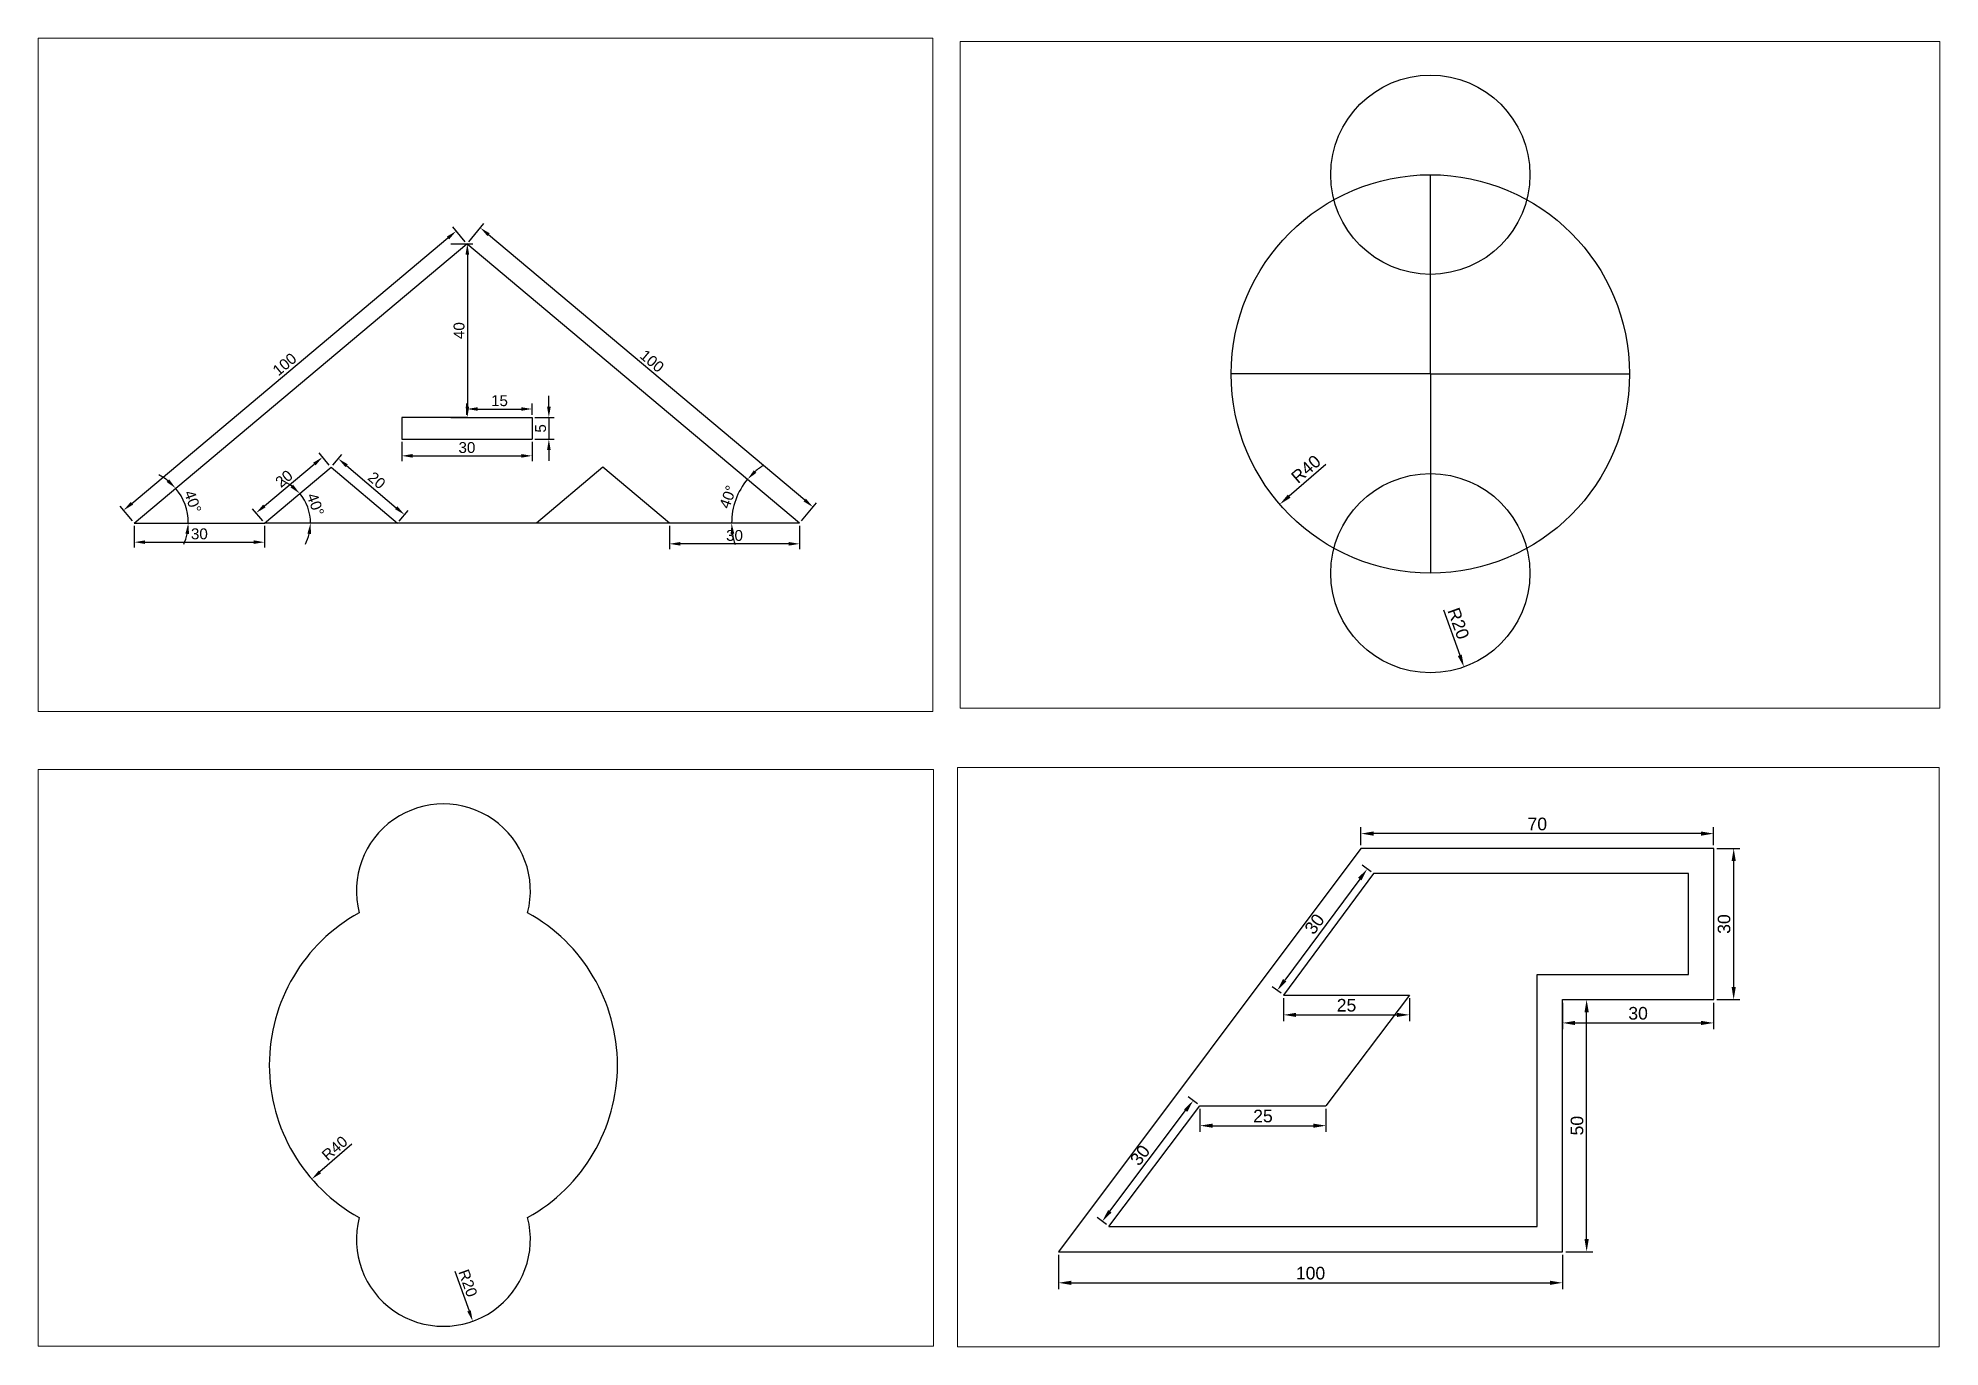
# Paper-space layout 'Layout3' of a CAD drawing. Header units: millimetres. Extents: x 6 to 291, y 7 to 203.
# The model-space entities are those that its viewports show. They can reach past a viewport. Long polylines and large blocks are cut down to what shows.
import ezdxf

# ---------------------------------------------------------------- set-up
doc = ezdxf.new("R2010")
doc.units = ezdxf.units.MM
doc.styles.get("Standard").update_dxf_attribs({"font": 'arial.ttf'})
doc.dimstyles.new('ISO-25', dxfattribs={"dimtxt": 2.5, "dimasz": 2.5, "dimexe": 1.25, "dimexo": 0.625, "dimtad": 1, "dimtxsty": 'Standard', "dimcen": 2.5, "dimadec": 0, "dimazin": 0, "dimtfac": 1, "dimtmove": 0, "dimatfit": 3, "dimfxl": 1, "dimarcsym": 0})

# ---------------------------------------------------------------- blocks, each defined once
blk = doc.blocks.new('*D48')
at = {"color": 0, "lineweight": -2, "transparency": 16777216}
for p, q in [((1067.34, 1226), (1072.41, 1226)), ((1071.16, 1223.5), (1071.16, 1188.5)), ((1067.34, 1186), (1072.41, 1186))]:
    blk.add_line(p, q, dxfattribs=at)
at = {"color": 0, "transparency": 16777216}
for points in [[(1070.74, 1223.5), (1071.57, 1223.5), (1071.16, 1226)], [(1070.74, 1188.5), (1071.57, 1188.5), (1071.16, 1186)]]:
    blk.add_solid(points, dxfattribs=at)
at = {"layer": 'Defpoints', "color": 0, "transparency": 16777216}
for p in [(1066.71, 1226), (1066.71, 1186), (1071.16, 1186)]:
    blk.add_point(p, dxfattribs=at)
at = {"color": 0, "transparency": 16777216, "insert": (1069.26, 1206), "char_height": 2.5, "attachment_point": 5, "rotation": 90}
blk.add_mtext('40', dxfattribs=at)
blk = doc.blocks.new('*D49')
at = {"color": 0, "lineweight": -2, "transparency": 16777216}
for p, q in [((993.92, 1166.25), (1066.69, 1227.32)), ((1070.66, 1226.47), (1067.81, 1229.88)), ((994.06, 1162.2), (991.2, 1165.6))]:
    blk.add_line(p, q, dxfattribs=at)
at = {"color": 0, "transparency": 16777216}
for points in [[(1066.43, 1227.64), (1066.96, 1227), (1068.61, 1228.92)], [(993.65, 1166.57), (994.19, 1165.93), (992, 1164.64)]]:
    blk.add_solid(points, dxfattribs=at)
at = {"layer": 'Defpoints', "color": 0, "transparency": 16777216}
for p in [(1068.61, 1228.92), (1071.06, 1226), (994.46, 1161.72)]:
    blk.add_point(p, dxfattribs=at)
at = {"color": 0, "transparency": 16777216, "insert": (1029.08, 1198.24), "char_height": 2.5, "attachment_point": 5, "rotation": 40}
blk.add_mtext('100', dxfattribs=at)
blk = doc.blocks.new('*D50')
at = {"color": 0, "lineweight": -2, "transparency": 16777216}
for p, q in [((1071.47, 1226.47), (1074.95, 1230.63)), ((1148.84, 1167), (1076.06, 1228.06)), ((1148.07, 1162.2), (1151.56, 1166.35))]:
    blk.add_line(p, q, dxfattribs=at)
at = {"color": 0, "transparency": 16777216}
for points in [[(1076.33, 1228.38), (1075.8, 1227.75), (1074.15, 1229.67)], [(1149.11, 1167.32), (1148.57, 1166.68), (1150.75, 1165.39)]]:
    blk.add_solid(points, dxfattribs=at)
at = {"layer": 'Defpoints', "color": 0, "transparency": 16777216}
for p in [(1074.15, 1229.67), (1071.06, 1226), (1147.67, 1161.72)]:
    blk.add_point(p, dxfattribs=at)
at = {"color": 0, "transparency": 16777216, "insert": (1113.67, 1198.99), "char_height": 2.5, "attachment_point": 5, "rotation": 320}
blk.add_mtext('100', dxfattribs=at)
blk = doc.blocks.new('*D51')
at = {"color": 0, "lineweight": -2, "transparency": 16777216}
for p, q in [((994.46, 1161.09), (994.46, 1156.06)), ((1024.46, 1161.09), (1024.46, 1156.06)), ((996.96, 1157.31), (1021.96, 1157.31))]:
    blk.add_line(p, q, dxfattribs=at)
at = {"color": 0, "transparency": 16777216}
for points in [[(996.96, 1157.73), (996.96, 1156.9), (994.46, 1157.31)], [(1021.96, 1157.73), (1021.96, 1156.9), (1024.46, 1157.31)]]:
    blk.add_solid(points, dxfattribs=at)
at = {"layer": 'Defpoints', "color": 0, "transparency": 16777216}
for p in [(994.46, 1161.72), (1024.46, 1161.72), (1024.46, 1157.31)]:
    blk.add_point(p, dxfattribs=at)
at = {"color": 0, "transparency": 16777216, "insert": (1009.46, 1159.21), "char_height": 2.5, "attachment_point": 5}
blk.add_mtext('30', dxfattribs=at)
blk = doc.blocks.new('*D52')
at = {"color": 0, "lineweight": -2, "transparency": 16777216}
for p, q in [((1039.38, 1175.05), (1037.03, 1177.85)), ((1024.43, 1165.64), (1035.92, 1175.28)), ((1024.06, 1162.2), (1021.71, 1164.99))]:
    blk.add_line(p, q, dxfattribs=at)
at = {"color": 0, "transparency": 16777216}
for points in [[(1035.65, 1175.6), (1036.19, 1174.96), (1037.84, 1176.89)], [(1024.16, 1165.96), (1024.7, 1165.32), (1022.52, 1164.03)]]:
    blk.add_solid(points, dxfattribs=at)
at = {"layer": 'Defpoints', "color": 0, "transparency": 16777216}
for p in [(1037.84, 1176.89), (1039.78, 1174.57), (1024.46, 1161.72)]:
    blk.add_point(p, dxfattribs=at)
at = {"color": 0, "transparency": 16777216, "insert": (1028.95, 1171.92), "char_height": 2.5, "attachment_point": 5, "rotation": 40}
blk.add_mtext('20', dxfattribs=at)
blk = doc.blocks.new('*D53')
at = {"color": 0, "lineweight": -2, "transparency": 16777216}
for p, q in [((1040.18, 1175.05), (1042.25, 1177.49)), ((1043.35, 1174.92), (1054.8, 1165.23)), ((1055.45, 1162.13), (1057.52, 1164.57))]:
    blk.add_line(p, q, dxfattribs=at)
at = {"color": 0, "transparency": 16777216}
for points in [[(1043.62, 1175.24), (1043.08, 1174.6), (1041.44, 1176.53)], [(1055.07, 1165.55), (1054.53, 1164.91), (1056.71, 1163.61)]]:
    blk.add_solid(points, dxfattribs=at)
at = {"layer": 'Defpoints', "color": 0, "transparency": 16777216}
for p in [(1039.78, 1174.57), (1056.71, 1163.61), (1055.05, 1161.65)]:
    blk.add_point(p, dxfattribs=at)
at = {"color": 0, "transparency": 16777216, "insert": (1050.3, 1171.53), "char_height": 2.5, "attachment_point": 5, "rotation": 319.7616}
blk.add_mtext('20', dxfattribs=at)
blk = doc.blocks.new('*D54')
at = {"color": 0, "lineweight": -2, "transparency": 16777216}
for p, q in [((1117.67, 1161.09), (1117.67, 1155.68)), ((1147.67, 1161.09), (1147.67, 1155.68)), ((1145.17, 1156.93), (1120.17, 1156.93))]:
    blk.add_line(p, q, dxfattribs=at)
at = {"color": 0, "transparency": 16777216}
for points in [[(1120.17, 1157.35), (1120.17, 1156.52), (1117.67, 1156.93)], [(1145.17, 1157.35), (1145.17, 1156.52), (1147.67, 1156.93)]]:
    blk.add_solid(points, dxfattribs=at)
at = {"layer": 'Defpoints', "color": 0, "transparency": 16777216}
for p in [(1117.67, 1161.72), (1147.67, 1161.72), (1117.67, 1156.93)]:
    blk.add_point(p, dxfattribs=at)
at = {"color": 0, "transparency": 16777216, "insert": (1132.67, 1158.84), "char_height": 2.5, "attachment_point": 5}
blk.add_mtext('30', dxfattribs=at)
blk = doc.blocks.new('*D55')
at = {"color": 0, "lineweight": -2, "transparency": 16777216}
for p, q in [((1071.06, 1186.62), (1071.06, 1189.21)), ((1086.06, 1186.62), (1086.06, 1189.21)), ((1073.56, 1187.96), (1083.56, 1187.96))]:
    blk.add_line(p, q, dxfattribs=at)
at = {"color": 0, "transparency": 16777216}
for points in [[(1073.56, 1188.38), (1073.56, 1187.55), (1071.06, 1187.96)], [(1083.56, 1188.38), (1083.56, 1187.55), (1086.06, 1187.96)]]:
    blk.add_solid(points, dxfattribs=at)
at = {"layer": 'Defpoints', "color": 0, "transparency": 16777216}
for p in [(1071.06, 1186), (1086.06, 1187.96), (1086.06, 1186)]:
    blk.add_point(p, dxfattribs=at)
at = {"color": 0, "transparency": 16777216, "insert": (1078.56, 1189.86), "char_height": 2.5, "attachment_point": 5}
blk.add_mtext('15', dxfattribs=at)
blk = doc.blocks.new('*D56')
at = {"color": 0, "lineweight": -2, "transparency": 16777216}
for p, q in [((1089.93, 1188.5), (1089.93, 1191)), ((1086.69, 1186), (1091.18, 1186)), ((1089.93, 1186), (1089.93, 1181)), ((1086.69, 1181), (1091.18, 1181)), ((1089.93, 1178.5), (1089.93, 1176))]:
    blk.add_line(p, q, dxfattribs=at)
at = {"color": 0, "transparency": 16777216}
for points in [[(1089.51, 1188.5), (1090.35, 1188.5), (1089.93, 1186)], [(1089.51, 1178.5), (1090.35, 1178.5), (1089.93, 1181)]]:
    blk.add_solid(points, dxfattribs=at)
at = {"layer": 'Defpoints', "color": 0, "transparency": 16777216}
for p in [(1086.06, 1186), (1086.06, 1181), (1089.93, 1181)]:
    blk.add_point(p, dxfattribs=at)
at = {"color": 0, "transparency": 16777216, "insert": (1088.03, 1183.5), "char_height": 2.5, "attachment_point": 5, "rotation": 90}
blk.add_mtext('5', dxfattribs=at)
blk = doc.blocks.new('*D57')
at = {"color": 0, "lineweight": -2, "transparency": 16777216}
for start, end in [(53.5588, 67.1176), (359.9609, 40), (332.8433, 346.4021)]:
    blk.add_arc((1024.46, 1161.72), 10.59, start, end, dxfattribs=at)
at = {"color": 0, "transparency": 16777216}
for points in [[(1031.04, 1170.54), (1030.46, 1169.93), (1032.57, 1168.52)], [(1034.34, 1159.28), (1035.17, 1159.18), (1035.05, 1161.71)]]:
    blk.add_solid(points, dxfattribs=at)
at = {"layer": 'Defpoints', "color": 0, "transparency": 16777216}
for p in [(1039.78, 1174.57), (1034.76, 1164.15), (1024.46, 1161.72), (1024.46, 1161.72), (1117.67, 1161.65)]:
    blk.add_point(p, dxfattribs=at)
at = {"color": 0, "transparency": 16777216, "insert": (1036.2, 1165.99), "char_height": 2.5, "attachment_point": 5, "rotation": 289.9804}
blk.add_mtext('40°', dxfattribs=at)
blk = doc.blocks.new('*D58')
at = {"color": 0, "lineweight": -2, "transparency": 16777216}
for start, end in [(51.5202, 63.0404), (360, 40), (336.9596, 348.4798)]:
    blk.add_arc((994.46, 1161.72), 12.45, start, end, dxfattribs=at)
at = {"color": 0, "transparency": 16777216}
for points in [[(1002.5, 1171.77), (1001.92, 1171.17), (1004, 1169.72)], [(1006.25, 1159.27), (1007.08, 1159.19), (1006.91, 1161.72)]]:
    blk.add_solid(points, dxfattribs=at)
at = {"layer": 'Defpoints', "color": 0, "transparency": 16777216}
for p in [(1071.06, 1226), (1006.58, 1164.59), (994.46, 1161.72), (994.46, 1161.72), (1024.46, 1161.72)]:
    blk.add_point(p, dxfattribs=at)
at = {"color": 0, "transparency": 16777216, "insert": (1007.95, 1166.63), "char_height": 2.5, "attachment_point": 5, "rotation": 290}
blk.add_mtext('40°', dxfattribs=at)
blk = doc.blocks.new('*D59')
at = {"color": 0, "lineweight": -2, "transparency": 16777216}
for start, end in [(121.6987, 130.8493), (140, 180), (189.1507, 198.3013)]:
    blk.add_arc((1147.67, 1161.72), 15.67, start, end, dxfattribs=at)
at = {"color": 0, "transparency": 16777216}
for points in [[(1137.72, 1173.28), (1137.12, 1173.86), (1135.67, 1171.79)], [(1131.78, 1159.19), (1132.61, 1159.26), (1132, 1161.72)]]:
    blk.add_solid(points, dxfattribs=at)
at = {"layer": 'Defpoints', "color": 0, "transparency": 16777216}
for p in [(1071.06, 1226), (1133.67, 1168.75), (1117.67, 1161.72), (1147.67, 1161.72), (1147.67, 1161.72)]:
    blk.add_point(p, dxfattribs=at)
at = {"color": 0, "transparency": 16777216, "insert": (1131.16, 1167.73), "char_height": 2.5, "attachment_point": 5, "rotation": 70}
blk.add_mtext('40°', dxfattribs=at)
blk = doc.blocks.new('*D60')
at = {"color": 0, "lineweight": -2, "transparency": 16777216}
for p, q in [((1056.06, 1180.37), (1056.06, 1175.93)), ((1086.06, 1180.37), (1086.06, 1175.93)), ((1058.56, 1177.18), (1083.56, 1177.18))]:
    blk.add_line(p, q, dxfattribs=at)
at = {"color": 0, "transparency": 16777216}
for points in [[(1058.56, 1177.6), (1058.56, 1176.76), (1056.06, 1177.18)], [(1083.56, 1177.6), (1083.56, 1176.76), (1086.06, 1177.18)]]:
    blk.add_solid(points, dxfattribs=at)
at = {"layer": 'Defpoints', "color": 0, "transparency": 16777216}
for p in [(1056.06, 1181), (1086.06, 1181), (1086.06, 1177.18)]:
    blk.add_point(p, dxfattribs=at)
at = {"color": 0, "transparency": 16777216, "insert": (1071.06, 1179.08), "char_height": 2.5, "attachment_point": 5}
blk.add_mtext('30', dxfattribs=at)
blk = doc.blocks.new('*D61')
at = {"color": 0, "lineweight": -2, "transparency": 16777216}
blk.add_line((1026.68, 824.72), (1019.33, 818.36), dxfattribs=at)
at = {"color": 0, "transparency": 16777216}
blk.add_solid([(1019.06, 818.68), (1019.6, 818.05), (1017.44, 816.73)], dxfattribs=at)
at = {"layer": 'Defpoints', "color": 0, "transparency": 16777216}
for p in [(1047.69, 842.9), (1017.44, 816.73)]:
    blk.add_point(p, dxfattribs=at)
at = {"color": 0, "transparency": 16777216, "insert": (1022.71, 823.8), "char_height": 2.5, "attachment_point": 5, "rotation": 40.8695}
blk.add_mtext('R40', dxfattribs=at)
blk = doc.blocks.new('*D62')
at = {"color": 0, "lineweight": -2, "transparency": 16777216}
blk.add_line((1050.31, 795.57), (1053.58, 786.42), dxfattribs=at)
at = {"color": 0, "transparency": 16777216}
blk.add_solid([(1053.98, 786.56), (1053.19, 786.28), (1054.43, 784.07)], dxfattribs=at)
at = {"layer": 'Defpoints', "color": 0, "transparency": 16777216}
for p in [(1047.69, 802.9), (1054.43, 784.07)]:
    blk.add_point(p, dxfattribs=at)
at = {"color": 0, "transparency": 16777216, "insert": (1053.32, 792.81), "char_height": 2.5, "attachment_point": 5, "rotation": 289.6882}
blk.add_mtext('R20', dxfattribs=at)
blk = doc.blocks.new('*D63')
at = {"color": 0, "lineweight": -2, "transparency": 16777216}
blk.add_line((1116.89, 446.29), (1109.54, 439.93), dxfattribs=at)
at = {"color": 0, "transparency": 16777216}
blk.add_solid([(1109.27, 440.24), (1109.81, 439.61), (1107.65, 438.29)], dxfattribs=at)
at = {"layer": 'Defpoints', "color": 0, "transparency": 16777216}
for p in [(1137.9, 464.47), (1107.65, 438.29)]:
    blk.add_point(p, dxfattribs=at)
at = {"color": 0, "transparency": 16777216, "insert": (1112.92, 445.36), "char_height": 2.5, "attachment_point": 5, "rotation": 40.8695}
blk.add_mtext('R40', dxfattribs=at)
blk = doc.blocks.new('*D64')
at = {"color": 0, "lineweight": -2, "transparency": 16777216}
blk.add_line((1140.52, 417.14), (1143.79, 407.99), dxfattribs=at)
at = {"color": 0, "transparency": 16777216}
blk.add_solid([(1144.19, 408.13), (1143.4, 407.85), (1144.64, 405.64)], dxfattribs=at)
at = {"layer": 'Defpoints', "color": 0, "transparency": 16777216}
for p in [(1137.9, 424.47), (1144.64, 405.64)]:
    blk.add_point(p, dxfattribs=at)
at = {"color": 0, "transparency": 16777216, "insert": (1143.53, 414.38), "char_height": 2.5, "attachment_point": 5, "rotation": 289.6882}
blk.add_mtext('R20', dxfattribs=at)
blk = doc.blocks.new('*D65')
at = {"color": 0, "lineweight": -2, "transparency": 16777216}
for p, q in [((1049.7, 68.28), (1049.7, 61.48)), ((1149.7, 68.28), (1149.7, 61.48)), ((1052.2, 62.73), (1147.2, 62.73))]:
    blk.add_line(p, q, dxfattribs=at)
at = {"color": 0, "transparency": 16777216}
for points in [[(1052.2, 63.14), (1052.2, 62.31), (1049.7, 62.73)], [(1147.2, 63.14), (1147.2, 62.31), (1149.7, 62.73)]]:
    blk.add_solid(points, dxfattribs=at)
at = {"layer": 'Defpoints', "color": 0, "transparency": 16777216}
for p in [(1049.7, 68.9), (1149.7, 68.9), (1149.7, 62.73)]:
    blk.add_point(p, dxfattribs=at)
at = {"color": 0, "transparency": 16777216, "insert": (1099.7, 64.63), "char_height": 2.5, "attachment_point": 5}
blk.add_mtext('100', dxfattribs=at)
blk = doc.blocks.new('*D66')
at = {"color": 0, "lineweight": -2, "transparency": 16777216}
for p, q in [((1150.33, 118.9), (1155.74, 118.9)), ((1154.49, 71.4), (1154.49, 116.4)), ((1150.33, 68.9), (1155.74, 68.9))]:
    blk.add_line(p, q, dxfattribs=at)
at = {"color": 0, "transparency": 16777216}
for points in [[(1154.07, 116.4), (1154.91, 116.4), (1154.49, 118.9)], [(1154.07, 71.4), (1154.91, 71.4), (1154.49, 68.9)]]:
    blk.add_solid(points, dxfattribs=at)
at = {"layer": 'Defpoints', "color": 0, "transparency": 16777216}
for p in [(1149.7, 118.9), (1154.49, 118.9), (1149.7, 68.9)]:
    blk.add_point(p, dxfattribs=at)
at = {"color": 0, "transparency": 16777216, "insert": (1152.59, 93.9), "char_height": 2.5, "attachment_point": 5, "rotation": 90}
blk.add_mtext('50', dxfattribs=at)
blk = doc.blocks.new('*D67')
at = {"color": 0, "lineweight": -2, "transparency": 16777216}
for p, q in [((1180.33, 148.9), (1184.92, 148.9)), ((1183.67, 121.4), (1183.67, 146.4)), ((1180.33, 118.9), (1184.92, 118.9))]:
    blk.add_line(p, q, dxfattribs=at)
at = {"color": 0, "transparency": 16777216}
for points in [[(1183.26, 146.4), (1184.09, 146.4), (1183.67, 148.9)], [(1183.26, 121.4), (1184.09, 121.4), (1183.67, 118.9)]]:
    blk.add_solid(points, dxfattribs=at)
at = {"layer": 'Defpoints', "color": 0, "transparency": 16777216}
for p in [(1179.7, 148.9), (1183.67, 148.9), (1179.7, 118.9)]:
    blk.add_point(p, dxfattribs=at)
at = {"color": 0, "transparency": 16777216, "insert": (1181.77, 133.9), "char_height": 2.5, "attachment_point": 5, "rotation": 90}
blk.add_mtext('30', dxfattribs=at)
blk = doc.blocks.new('*D68')
at = {"color": 0, "lineweight": -2, "transparency": 16777216}
for p, q in [((1149.7, 118.28), (1149.7, 113.03)), ((1179.7, 118.28), (1179.7, 113.03)), ((1152.2, 114.28), (1177.2, 114.28))]:
    blk.add_line(p, q, dxfattribs=at)
at = {"color": 0, "transparency": 16777216}
for points in [[(1152.2, 114.69), (1152.2, 113.86), (1149.7, 114.28)], [(1177.2, 114.69), (1177.2, 113.86), (1179.7, 114.28)]]:
    blk.add_solid(points, dxfattribs=at)
at = {"layer": 'Defpoints', "color": 0, "transparency": 16777216}
for p in [(1149.7, 118.9), (1179.7, 118.9), (1179.7, 114.28)]:
    blk.add_point(p, dxfattribs=at)
at = {"color": 0, "transparency": 16777216, "insert": (1164.7, 116.18), "char_height": 2.5, "attachment_point": 5}
blk.add_mtext('30', dxfattribs=at)
blk = doc.blocks.new('*D69')
at = {"color": 0, "lineweight": -2, "transparency": 16777216}
for p, q in [((1109.7, 149.53), (1109.7, 153.09)), ((1177.2, 151.84), (1112.2, 151.84)), ((1179.7, 149.53), (1179.7, 153.09))]:
    blk.add_line(p, q, dxfattribs=at)
at = {"color": 0, "transparency": 16777216}
for points in [[(1112.2, 152.26), (1112.2, 151.42), (1109.7, 151.84)], [(1177.2, 152.26), (1177.2, 151.42), (1179.7, 151.84)]]:
    blk.add_solid(points, dxfattribs=at)
at = {"layer": 'Defpoints', "color": 0, "transparency": 16777216}
for p in [(1109.7, 151.84), (1109.7, 148.9), (1179.7, 148.9)]:
    blk.add_point(p, dxfattribs=at)
at = {"color": 0, "transparency": 16777216, "insert": (1144.7, 153.74), "char_height": 2.5, "attachment_point": 5}
blk.add_mtext('70', dxfattribs=at)
blk = doc.blocks.new('*D70')
at = {"color": 0, "lineweight": -2, "transparency": 16777216}
for p, q in [((1111.7, 144.27), (1109.95, 145.57)), ((1109.46, 142.82), (1094.57, 122.74)), ((1093.84, 120.17), (1092.08, 121.47))]:
    blk.add_line(p, q, dxfattribs=at)
at = {"color": 0, "transparency": 16777216}
for points in [[(1109.13, 143.07), (1109.8, 142.57), (1110.95, 144.83)], [(1094.24, 122.99), (1094.91, 122.49), (1093.08, 120.73)]]:
    blk.add_solid(points, dxfattribs=at)
at = {"layer": 'Defpoints', "color": 0, "transparency": 16777216}
for p in [(1112.2, 143.9), (1093.08, 120.73), (1094.34, 119.8)]:
    blk.add_point(p, dxfattribs=at)
at = {"color": 0, "transparency": 16777216, "insert": (1100.49, 133.91), "char_height": 2.5, "attachment_point": 5, "rotation": 53.4486}
blk.add_mtext('30', dxfattribs=at)
blk = doc.blocks.new('*D71')
at = {"color": 0, "lineweight": -2, "transparency": 16777216}
for p, q in [((1077.26, 98.24), (1075.41, 99.63)), ((1059.86, 76.91), (1074.91, 96.88)), ((1059.2, 74.28), (1057.36, 75.67))]:
    blk.add_line(p, q, dxfattribs=at)
at = {"color": 0, "transparency": 16777216}
for points in [[(1074.58, 97.13), (1075.24, 96.63), (1076.41, 98.87)], [(1059.53, 77.16), (1060.2, 76.66), (1058.36, 74.91)]]:
    blk.add_solid(points, dxfattribs=at)
at = {"layer": 'Defpoints', "color": 0, "transparency": 16777216}
for p in [(1076.41, 98.87), (1077.76, 97.86), (1059.7, 73.9)]:
    blk.add_point(p, dxfattribs=at)
at = {"color": 0, "transparency": 16777216, "insert": (1065.87, 88.04), "char_height": 2.5, "attachment_point": 5, "rotation": 53}
blk.add_mtext('30', dxfattribs=at)
blk = doc.blocks.new('*D72')
at = {"color": 0, "lineweight": -2, "transparency": 16777216}
for p, q in [((1094.34, 119.18), (1094.34, 114.63)), ((1119.34, 119.18), (1119.34, 114.63)), ((1096.84, 115.88), (1116.84, 115.88))]:
    blk.add_line(p, q, dxfattribs=at)
at = {"color": 0, "transparency": 16777216}
for points in [[(1096.84, 116.29), (1096.84, 115.46), (1094.34, 115.88)], [(1116.84, 116.29), (1116.84, 115.46), (1119.34, 115.88)]]:
    blk.add_solid(points, dxfattribs=at)
at = {"layer": 'Defpoints', "color": 0, "transparency": 16777216}
for p in [(1094.34, 119.8), (1119.34, 119.8), (1119.34, 115.88)]:
    blk.add_point(p, dxfattribs=at)
at = {"color": 0, "transparency": 16777216, "insert": (1106.84, 117.78), "char_height": 2.5, "attachment_point": 5}
blk.add_mtext('25', dxfattribs=at)
blk = doc.blocks.new('*D73')
at = {"color": 0, "lineweight": -2, "transparency": 16777216}
for p, q in [((1077.76, 97.23), (1077.76, 92.65)), ((1102.76, 97.23), (1102.76, 92.65)), ((1080.26, 93.9), (1100.26, 93.9))]:
    blk.add_line(p, q, dxfattribs=at)
at = {"color": 0, "transparency": 16777216}
for points in [[(1080.26, 94.31), (1080.26, 93.48), (1077.76, 93.9)], [(1100.26, 94.31), (1100.26, 93.48), (1102.76, 93.9)]]:
    blk.add_solid(points, dxfattribs=at)
at = {"layer": 'Defpoints', "color": 0, "transparency": 16777216}
for p in [(1077.76, 97.86), (1102.76, 97.86), (1102.76, 93.9)]:
    blk.add_point(p, dxfattribs=at)
at = {"color": 0, "transparency": 16777216, "insert": (1090.26, 95.8), "char_height": 2.5, "attachment_point": 5}
blk.add_mtext('25', dxfattribs=at)

msp = doc.modelspace()

# ---------------------------------------------------------------- linework, layer by layer
for p, q in [((994.46, 1161.717), (1071.065, 1225.996)), ((1147.669, 1161.717), (1071.065, 1225.996)), ((1071.065, 1185.996), (1056.065, 1185.996)), ((1056.065, 1185.996), (1056.065, 1180.996)), ((1071.065, 1185.996), (1086.065, 1185.996)), ((1086.065, 1185.996), (1086.065, 1180.996)), ((1024.46, 1161.717), (1039.781, 1174.573)), ((1039.781, 1174.573), (1055.048, 1161.654)), ((1102.348, 1174.573), (1087.081, 1161.654)), ((1117.669, 1161.717), (1102.348, 1174.573)), ((994.46, 1161.717), (1024.46, 1161.717)), ((1117.669, 1161.654), (1024.46, 1161.717)), ((1147.669, 1161.717), (1117.669, 1161.717)), ((1047.688, 842.9), (1047.688, 882.9)), ((1047.688, 842.9), (1007.688, 842.9)), ((1047.688, 842.9), (1047.688, 802.9)), ((1047.688, 842.9), (1087.688, 842.9)), ((1112.204, 143.9), (1094.338, 119.801)), ((1094.338, 119.801), (1119.338, 119.801)), ((1119.338, 119.801), (1102.759, 97.859)), ((1059.704, 73.9), (1077.759, 97.859)), ((1077.759, 97.859), (1102.759, 97.859))]:
    msp.add_line(p, q)
at = {"color": 0}
msp.add_line((1056.065, 1180.996), (1086.065, 1180.996), dxfattribs=at)
for points in [[(1049.704, 68.9), (1149.704, 68.9), (1149.704, 118.9), (1179.704, 118.9), (1179.704, 148.9), (1109.704, 148.9), (1049.704, 68.9)], [(1059.704, 73.9), (1144.704, 73.9), (1144.704, 123.9), (1174.704, 123.9), (1174.704, 143.9), (1112.204, 143.9)]]:
    msp.add_lwpolyline(points)
for centre, radius in [((1047.688, 882.9), 20), ((1047.688, 842.9), 40), ((1047.688, 802.9), 20)]:
    msp.add_circle(centre, radius)
for centre, radius, start, end in [((1137.898, 504.466), 20, 345.52249, 194.47751), ((1137.898, 464.466), 40, 118.95502, 241.04498), ((1137.898, 464.466), 40, 298.95502, 61.04498), ((1137.898, 424.466), 20, 165.52249, 14.47751)]:
    msp.add_arc(centre, radius, start, end)

# ---------------------------------------------------------------- dimensions: what is measured, and where the dimension line sits
at = {"color": 152, "true_color": 0x2776bb}
for p1, p2, distance, picture, middle in [((1147.669, 1161.717), (1071.065, 1225.996), -4.799, '*D50', (1113.674, 1198.989)), ((994.46, 1161.717), (1071.065, 1225.996), 3.821, '*D49', (1029.084, 1198.24)), ((1024.46, 1161.717), (1039.781, 1174.573), 3.025, '*D52', (1028.954, 1171.919)), ((1039.781, 1174.573), (1055.048, 1161.654), 2.568, '*D53', (1050.302, 1171.526)), ((1112.204, 143.9), (1094.338, 119.801), -1.56, '*D70', (1100.49, 133.912)), ((1059.704, 73.9), (1077.759, 97.859), 1.685, '*D71', (1065.867, 88.039))]:
    dim = msp.add_aligned_dim(p1=p1, p2=p2, distance=distance, dimstyle='ISO-25', dxfattribs=at)
    dim.commit()
    dim.dimension.update_dxf_attribs({"geometry": picture, "text_midpoint": middle})
for base, line1, line2, picture, middle in [((1006.579, 1164.59), ((994.46, 1161.717), (1071.065, 1225.996)), ((994.46, 1161.717), (1024.46, 1161.717)), '*D58', (1007.951, 1166.627)), ((1133.666, 1168.75), ((1147.669, 1161.717), (1071.065, 1225.996)), ((1147.669, 1161.717), (1117.669, 1161.717)), '*D59', (1131.157, 1167.727)), ((1034.765, 1164.155), ((1117.669, 1161.654), (1024.46, 1161.717)), ((1024.46, 1161.717), (1039.781, 1174.573)), '*D57', (1036.199, 1165.985))]:
    dim = msp.add_angular_dim_2l(base=base, line1=line1, line2=line2, dimstyle='ISO-25', dxfattribs=at)
    dim.commit()
    dim.dimension.update_dxf_attribs({"geometry": picture, "text_midpoint": middle})
for base, p1, p2, picture, middle in [((1071.157, 1185.996), (1066.711, 1225.996), (1066.711, 1185.996), '*D48', (1069.255, 1205.996)), ((1089.931, 1180.996), (1086.065, 1185.996), (1086.065, 1180.996), '*D56', (1088.035, 1183.496)), ((1183.675, 148.9), (1179.704, 118.9), (1179.704, 148.9), '*D67', (1181.773, 133.9)), ((1154.492, 118.9), (1149.704, 68.9), (1149.704, 118.9), '*D66', (1152.59, 93.9))]:
    dim = msp.add_linear_dim(base=base, p1=p1, p2=p2, angle=90, dimstyle='ISO-25', dxfattribs=at)
    dim.commit()
    dim.dimension.update_dxf_attribs({"geometry": picture, "text_midpoint": middle})
for base, p1, p2, picture, middle in [((1086.065, 1187.962), (1071.065, 1185.996), (1086.065, 1185.996), '*D55', (1078.565, 1189.863)), ((1086.065, 1177.181), (1056.065, 1180.996), (1086.065, 1180.996), '*D60', (1071.065, 1179.084)), ((1024.46, 1157.312), (994.46, 1161.717), (1024.46, 1161.717), '*D51', (1009.46, 1159.214)), ((1117.669, 1156.934), (1147.669, 1161.717), (1117.669, 1161.717), '*D54', (1132.669, 1158.836)), ((1109.704, 151.84), (1179.704, 148.9), (1109.704, 148.9), '*D69', (1144.704, 153.742)), ((1119.338, 115.875), (1094.338, 119.801), (1119.338, 119.801), '*D72', (1106.838, 117.777)), ((1179.704, 114.277), (1149.704, 118.9), (1179.704, 118.9), '*D68', (1164.704, 116.179)), ((1102.759, 93.897), (1077.759, 97.859), (1102.759, 97.859), '*D73', (1090.259, 95.798)), ((1149.704, 62.727), (1049.704, 68.9), (1149.704, 68.9), '*D65', (1099.704, 64.628))]:
    dim = msp.add_linear_dim(base=base, p1=p1, p2=p2, dimstyle='ISO-25', dxfattribs=at)
    dim.commit()
    dim.dimension.update_dxf_attribs({"geometry": picture, "text_midpoint": middle})
for center, mpoint, picture, middle in [((1047.688, 842.9), (1017.44, 816.727), '*D61', (1023.949, 822.359)), ((1047.688, 802.9), (1054.426, 784.069), '*D62', (1051.526, 792.174)), ((1137.898, 464.466), (1107.65, 438.293), '*D63', (1114.159, 443.925)), ((1137.898, 424.466), (1144.636, 405.636), '*D64', (1141.736, 413.74))]:
    dim = msp.add_radius_dim(center=center, mpoint=mpoint, dimstyle='ISO-25', dxfattribs=at)
    dim.commit()
    dim.dimension.update_dxf_attribs({"geometry": picture, "text_midpoint": middle, "dimtype": 164})

psp = doc.layouts.new('Layout3')

# ---------------------------------------------------------------- viewports
at = {"layer": '0', "view_target_point": (6591.28, 1414.618)}
psp.add_viewport(center=(73.16, 152.26), size=(134.11, 100.8983), view_center_point=(-5515.953, -218.792), view_height=155.01051, dxfattribs=at)
for center, size, view_center_point, view_height, status in [((217.71, 152.26), (146.85, 99.8791), (-5539.653, -571.891), 133.85439, 3), ((73.2, 49.94), (134.18, 86.4284), (-5443.652, -948.48), 132.53546, 4), ((217.46, 50.02), (147.12, 86.7899), (-5464.237, -1307.152), 114.92614, 5)]:
    psp.add_viewport(center=center, size=size, view_center_point=view_center_point, view_height=view_height, status=status, dxfattribs=at)

doc.saveas('drawing.dxf')
